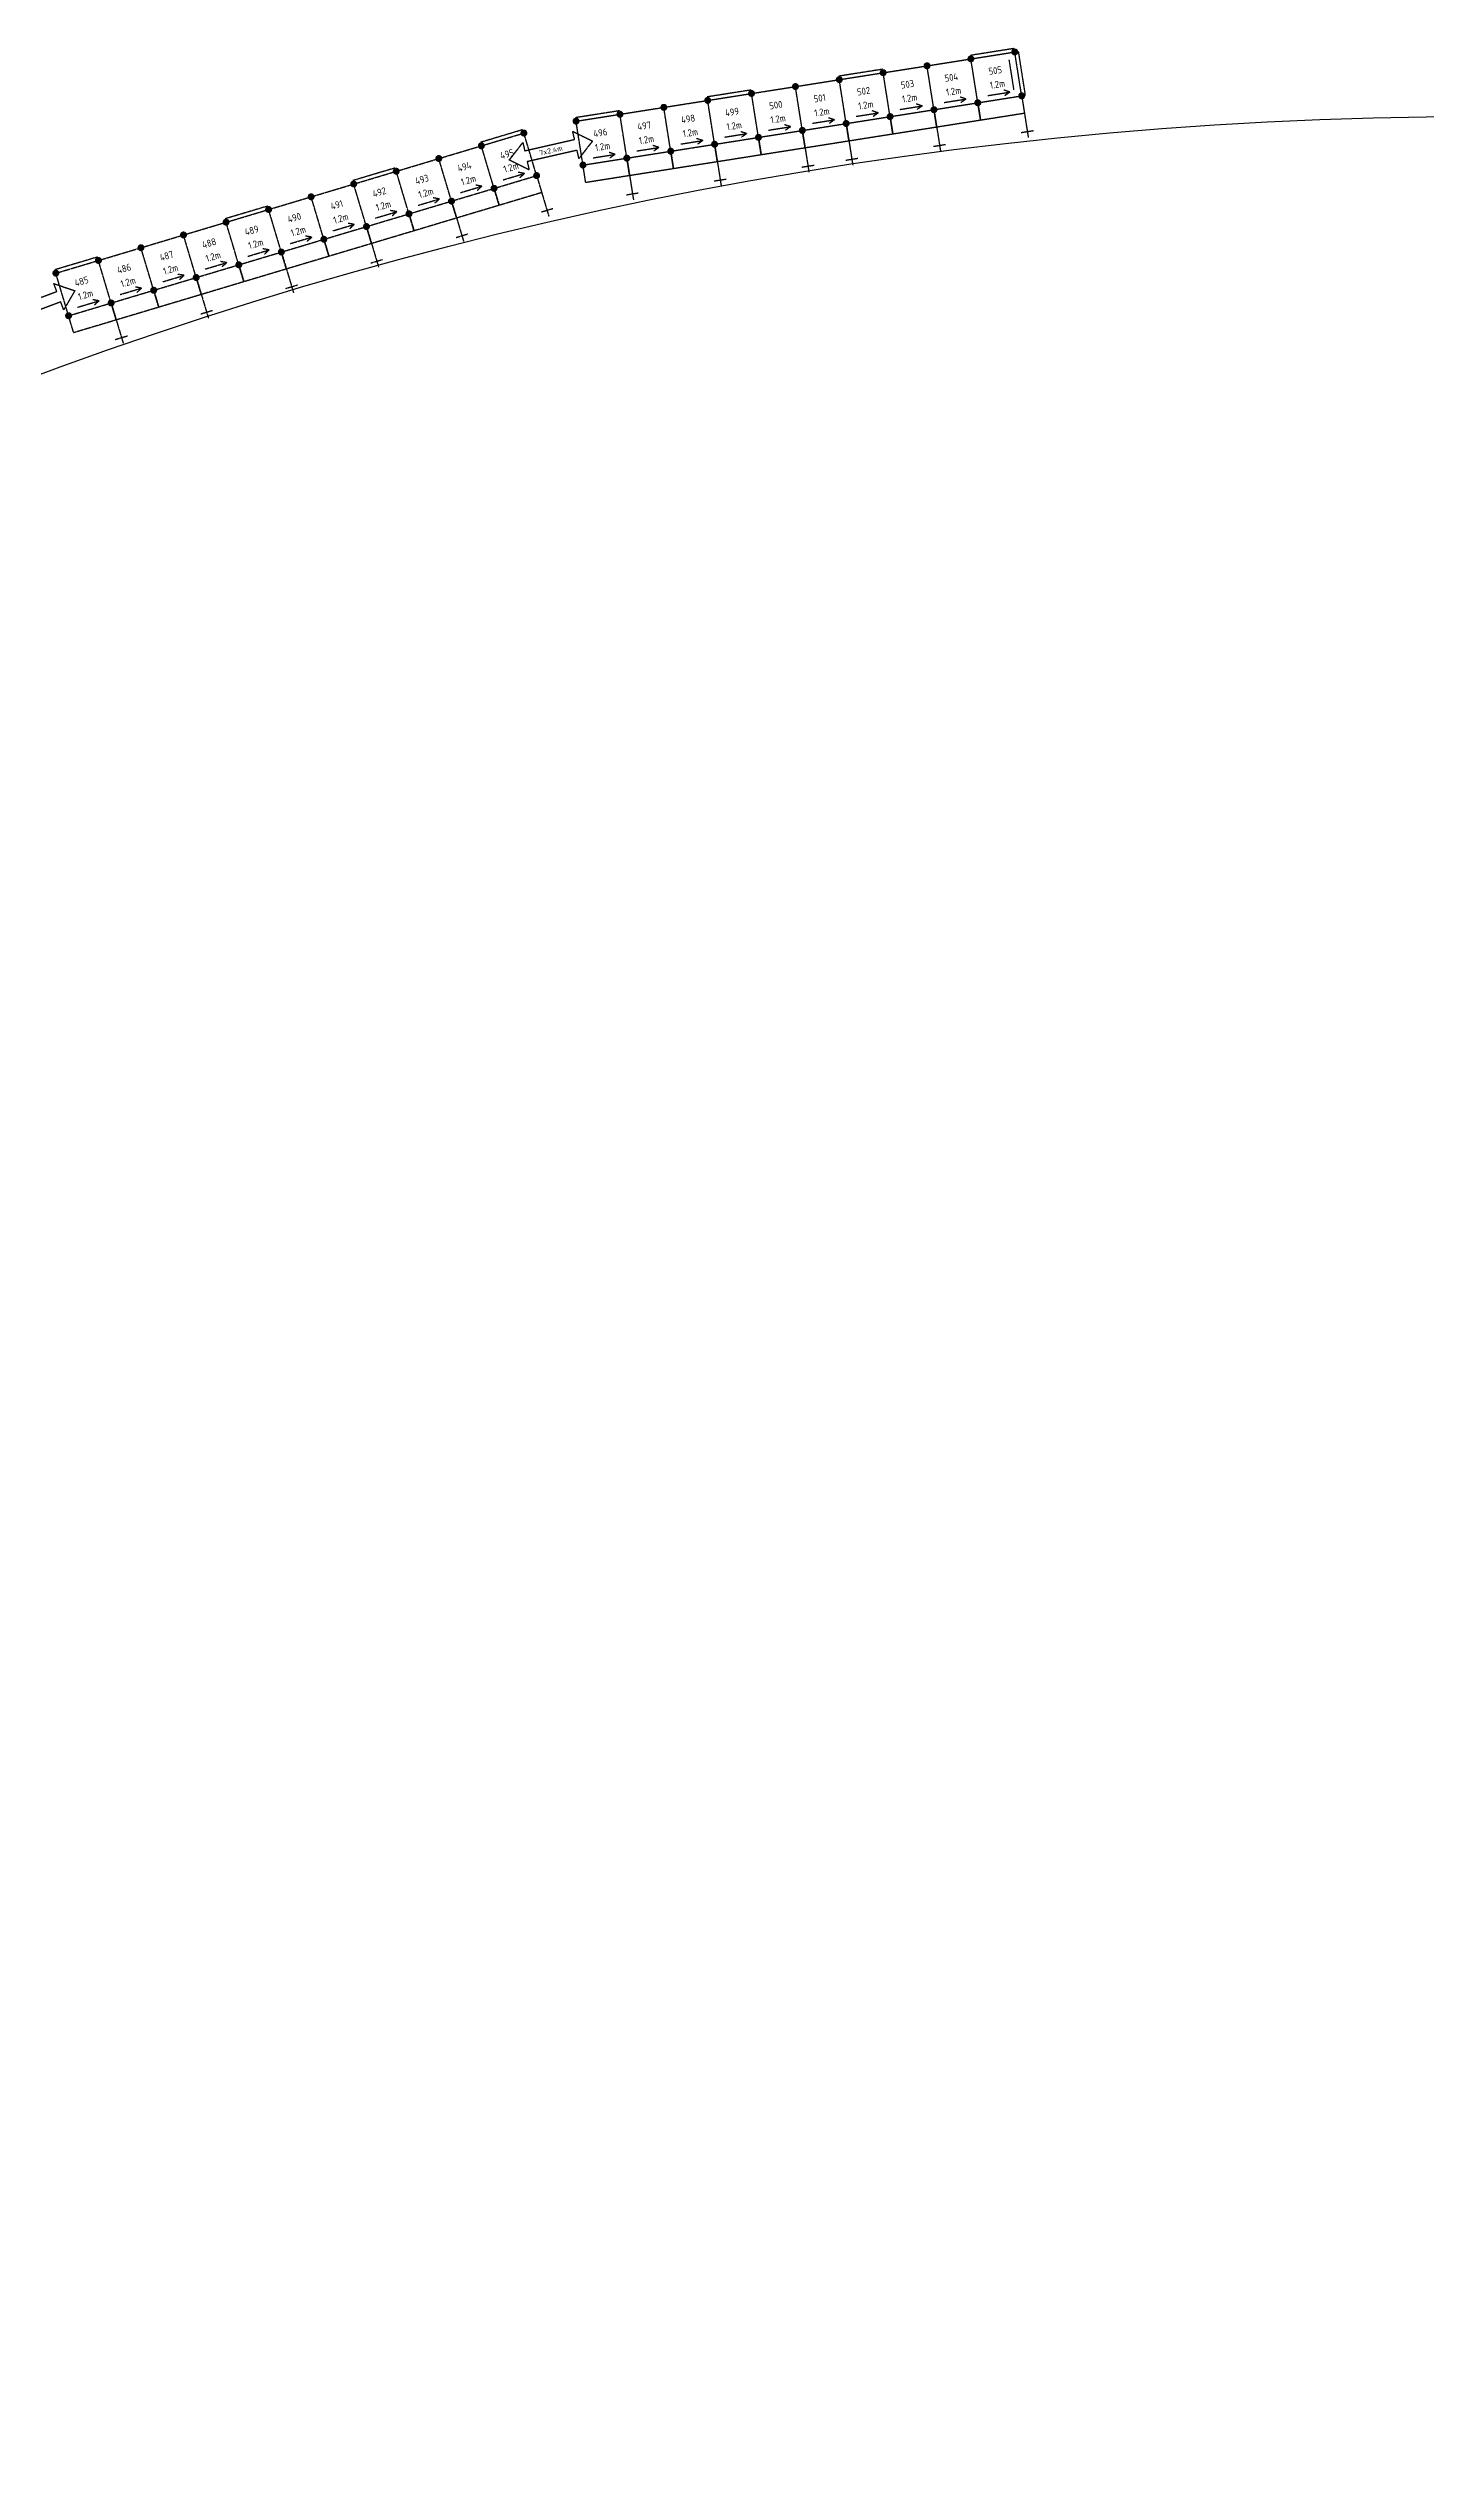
# Model space of a CAD drawing. Header units: millimetres. Extents: x -104667 to 131446, y -104429 to 134339.
# Drawn here: x -27533 to 11873, y 64347 to 133628 of the extents above; entities that cross this region are included whole.
import ezdxf
from ezdxf.enums import TextEntityAlignment as Align

# ---------------------------------------------------------------- set-up
doc = ezdxf.new("R2010")
doc.units = ezdxf.units.MM
doc.linetypes.add('KwikScaf_DASHED', pattern=[3.75, 2.5, -1.25])
doc.linetypes.add('KwikScaf_Line', pattern=[1, 1, 0])
doc.layers.get('0').update_dxf_attribs({"linetype": 'CONTINUOUS'})
doc.layers.add('KwikScaf Schematic', color=7, linetype='CONTINUOUS')
doc.styles.add('KwikScaf ISO', font='isocp.shx')

msp = doc.modelspace()

# ---------------------------------------------------------------- linework, layer by layer
msp.add_circle((13389, 13628), 118057)
at = {"layer": 'KwikScaf Schematic', "color": 1, "linetype": 'KwikScaf_DASHED'}
for p, q in [((-3681, 133033), (-4935, 132835)), ((83, 133627), (-1172, 133429)), ((-68, 133299), (68, 132440)), ((197, 133544), (395, 132289)), ((-7444, 132440), (-8699, 132242)), ((-11208, 131846), (-12462, 131648)), ((-13967, 131305), (-15184, 130941)), ((-17617, 130212), (-18834, 129848)), ((-21267, 129120), (-22484, 128756)), ((-26134, 127663), (-27350, 127299))]:
    msp.add_line(p, q, dxfattribs=at)
at = {"layer": 'KwikScaf Schematic', "color": 1, "linetype": 'KwikScaf_Line'}
for p, q in [((-3665, 132934), (-2411, 133132)), ((-2411, 133132), (-1156, 133330)), ((-2213, 131878), (-2411, 133132)), ((-1156, 133330), (98, 133528)), ((-958, 132076), (-1156, 133330)), ((296, 132274), (98, 133528)), ((-8683, 132143), (-7429, 132341)), ((-7429, 132341), (-6174, 132539)), ((-7231, 131086), (-7429, 132341)), ((-6174, 132539), (-4920, 132737)), ((-5976, 131284), (-6174, 132539)), ((-4920, 132737), (-3665, 132934)), ((-4722, 131482), (-4920, 132737)), ((-3467, 131680), (-3665, 132934)), ((-669, 132282), (-42, 132381)), ((-42, 132381), (-211, 132435)), ((-42, 132381), (-187, 132278)), ((-12447, 131549), (-11192, 131747)), ((-11192, 131747), (-9938, 131945)), ((-10994, 130493), (-11192, 131747)), ((-9938, 131945), (-8683, 132143)), ((-9740, 130691), (-9938, 131945)), ((-8485, 130888), (-8683, 132143)), ((-5060, 131589), (-5229, 131643)), ((-4722, 131482), (-3467, 131680)), ((-4433, 131688), (-3806, 131787)), ((-3806, 131787), (-3975, 131841)), ((-3806, 131787), (-3950, 131684)), ((-3467, 131680), (-2213, 131878)), ((-3467, 131680), (-3388, 131178)), ((-3388, 131178), (-3467, 131680)), ((-3178, 131886), (-2551, 131985)), ((-2551, 131985), (-2720, 132039)), ((-2551, 131985), (-2696, 131882)), ((-2213, 131878), (-958, 132076)), ((-2213, 131878), (-2134, 131376)), ((-2134, 131376), (-2213, 131878)), ((-1924, 132084), (-1297, 132183)), ((-1297, 132183), (-1466, 132237)), ((-1297, 132183), (-1441, 132080)), ((-958, 132076), (296, 132274)), ((-958, 132076), (-879, 131574)), ((-879, 131574), (-958, 132076)), ((375, 131772), (-879, 131574)), ((296, 132274), (375, 131772)), ((375, 131772), (484, 131080)), ((-15155, 130845), (-13938, 131209)), ((-13574, 129993), (-13938, 131209)), ((-12249, 130295), (-12447, 131549)), ((-9451, 130897), (-8824, 130996)), ((-8824, 130996), (-8993, 131049)), ((-8824, 130996), (-8968, 130893)), ((-8485, 130888), (-7231, 131086)), ((-8196, 131095), (-7569, 131194)), ((-7569, 131194), (-7738, 131247)), ((-7569, 131194), (-7714, 131091)), ((-7231, 131086), (-5976, 131284)), ((-7231, 131086), (-7152, 130585)), ((-7152, 130585), (-7231, 131086)), ((-6942, 131293), (-6315, 131392)), ((-6315, 131392), (-6484, 131445)), ((-6315, 131392), (-6459, 131288)), ((-5976, 131284), (-4722, 131482)), ((-5976, 131284), (-5897, 130782)), ((-5897, 130782), (-5976, 131284)), ((-4643, 130980), (-5897, 130782)), ((-5687, 131490), (-5060, 131589)), ((-5060, 131589), (-5205, 131486)), ((-4722, 131482), (-4643, 130980)), ((-4643, 130980), (-4722, 131482)), ((-3388, 131178), (-4643, 130980)), ((-4643, 130980), (-4534, 130289)), ((-2134, 131376), (-3388, 131178)), ((-879, 131574), (-2134, 131376)), ((-2134, 131376), (-2025, 130685)), ((284, 131226), (630, 131280)), ((-17588, 130117), (-16372, 130481)), ((-16372, 130481), (-15155, 130845)), ((-16008, 129264), (-16372, 130481)), ((-14791, 129628), (-15155, 130845)), ((-12249, 130295), (-10994, 130493)), ((-12170, 129793), (-12249, 130295)), ((-11960, 130501), (-11333, 130600)), ((-11333, 130600), (-11502, 130654)), ((-11333, 130600), (-11477, 130497)), ((-10994, 130493), (-9740, 130691)), ((-10994, 130493), (-10915, 129991)), ((-10915, 129991), (-10994, 130493)), ((-10705, 130699), (-10078, 130798)), ((-10078, 130798), (-10247, 130852)), ((-10078, 130798), (-10222, 130695)), ((-9740, 130691), (-8485, 130888)), ((-9740, 130691), (-9661, 130189)), ((-9661, 130189), (-9740, 130691)), ((-8406, 130387), (-9661, 130189)), ((-8485, 130888), (-8406, 130387)), ((-8406, 130387), (-8485, 130888)), ((-7152, 130585), (-8406, 130387)), ((-8406, 130387), (-8297, 129695)), ((-5897, 130782), (-7152, 130585)), ((-5988, 130237), (-5642, 130291)), ((-5897, 130782), (-5788, 130091)), ((-4734, 130434), (-4388, 130489)), ((-2225, 130830), (-1879, 130885)), ((-20022, 129388), (-18805, 129752)), ((-18805, 129752), (-17588, 130117)), ((-18441, 128536), (-18805, 129752)), ((-17224, 128900), (-17588, 130117)), ((-16008, 129264), (-14791, 129628)), ((-15749, 129507), (-15141, 129689)), ((-15141, 129689), (-15315, 129720)), ((-15141, 129689), (-15270, 129568)), ((-14791, 129628), (-13574, 129993)), ((-14791, 129628), (-14645, 129142)), ((-14645, 129142), (-14791, 129628)), ((-14532, 129872), (-13924, 130054)), ((-13924, 130054), (-14099, 130084)), ((-13924, 130054), (-14053, 129932)), ((-13574, 129993), (-13429, 129506)), ((-10915, 129991), (-12170, 129793)), ((-9661, 130189), (-10915, 129991)), ((-10915, 129991), (-10806, 129299)), ((-8497, 129841), (-8151, 129895)), ((-22455, 128660), (-21238, 129024)), ((-21238, 129024), (-20022, 129388)), ((-20874, 127807), (-21238, 129024)), ((-19658, 128172), (-20022, 129388)), ((-18441, 128536), (-17224, 128900)), ((-18182, 128779), (-17574, 128961)), ((-17574, 128961), (-17749, 128992)), ((-17574, 128961), (-17703, 128839)), ((-17224, 128900), (-16008, 129264)), ((-17224, 128900), (-17079, 128413)), ((-17079, 128413), (-17224, 128900)), ((-16966, 129143), (-16357, 129325)), ((-16357, 129325), (-16532, 129356)), ((-16357, 129325), (-16487, 129204)), ((-16008, 129264), (-15862, 128778)), ((-15862, 128778), (-16008, 129264)), ((-14645, 129142), (-15862, 128778)), ((-13429, 129506), (-14645, 129142)), ((-13446, 128953), (-13110, 129053)), ((-13429, 129506), (-13228, 128835)), ((-11006, 129445), (-10660, 129500)), ((-24888, 127931), (-23672, 128296)), ((-23672, 128296), (-22455, 128660)), ((-23308, 127079), (-23672, 128296)), ((-22091, 127443), (-22455, 128660)), ((-20874, 127807), (-19658, 128172)), ((-20616, 128051), (-20007, 128233)), ((-20007, 128233), (-20182, 128263)), ((-20007, 128233), (-20137, 128111)), ((-19658, 128172), (-18441, 128536)), ((-19658, 128172), (-19512, 127685)), ((-19512, 127685), (-19658, 128172)), ((-19399, 128415), (-18791, 128597)), ((-18791, 128597), (-18965, 128627)), ((-18791, 128597), (-18920, 128475)), ((-18441, 128536), (-18295, 128049)), ((-18295, 128049), (-18441, 128536)), ((-17079, 128413), (-18295, 128049)), ((-15862, 128778), (-17079, 128413)), ((-15879, 128224), (-15544, 128325)), ((-15862, 128778), (-15661, 128107)), ((-27322, 127203), (-26105, 127567)), ((-26105, 127567), (-24888, 127931)), ((-25741, 126351), (-26105, 127567)), ((-24524, 126715), (-24888, 127931)), ((-23049, 127322), (-22441, 127504)), ((-22441, 127504), (-22615, 127535)), ((-22441, 127504), (-22570, 127383)), ((-22091, 127443), (-20874, 127807)), ((-21832, 127686), (-21224, 127868)), ((-21224, 127868), (-21399, 127899)), ((-21224, 127868), (-21353, 127747)), ((-20874, 127807), (-20729, 127321)), ((-20729, 127321), (-20874, 127807)), ((-19512, 127685), (-20729, 127321)), ((-18295, 128049), (-19512, 127685)), ((-18312, 127496), (-17977, 127596)), ((-18295, 128049), (-18095, 127379)), ((-26958, 125986), (-27322, 127203)), ((-24874, 126776), (-25049, 126806)), ((-24524, 126715), (-23308, 127079)), ((-24266, 126958), (-23657, 127140)), ((-23657, 127140), (-23832, 127171)), ((-23657, 127140), (-23787, 127018)), ((-23308, 127079), (-22091, 127443)), ((-23308, 127079), (-23162, 126592)), ((-23162, 126592), (-23308, 127079)), ((-21945, 126957), (-23162, 126592)), ((-22091, 127443), (-21945, 126957)), ((-21945, 126957), (-22091, 127443)), ((-20729, 127321), (-21945, 126957)), ((-20746, 126768), (-20410, 126868)), ((-20729, 127321), (-20528, 126650)), ((-26958, 125986), (-25741, 126351)), ((-26699, 126230), (-26091, 126412)), ((-26091, 126412), (-26265, 126442)), ((-26091, 126412), (-26220, 126290)), ((-25741, 126351), (-24524, 126715)), ((-25741, 126351), (-25595, 125864)), ((-25595, 125864), (-25741, 126351)), ((-24379, 126228), (-25595, 125864)), ((-25482, 126594), (-24874, 126776)), ((-24874, 126776), (-25003, 126654)), ((-24524, 126715), (-24379, 126228)), ((-24379, 126228), (-24524, 126715)), ((-23162, 126592), (-24379, 126228)), ((-23179, 126039), (-22844, 126140)), ((-23162, 126592), (-22961, 125922)), ((-26812, 125500), (-26958, 125986)), ((-25595, 125864), (-26812, 125500)), ((-25612, 125311), (-25277, 125411)), ((-25595, 125864), (-25394, 125193))]:
    msp.add_line(p, q, dxfattribs=at)
at = {"layer": 'KwikScaf Schematic', "color": 3, "linetype": 'KwikScaf_Line'}
for p, q in [((-13915, 130703), (-12489, 131028)), ((-12489, 131028), (-12542, 131262)), ((-12542, 131262), (-11977, 130980)), ((-11977, 130980), (-12364, 130482)), ((-14355, 130439), (-13968, 130937)), ((-13791, 130157), (-14355, 130439)), ((-13968, 130937), (-13915, 130703)), ((-12417, 130716), (-13844, 130391)), ((-13844, 130391), (-13791, 130157)), ((-12364, 130482), (-12417, 130716)), ((-27294, 126681), (-27378, 126906)), ((-27378, 126906), (-26780, 126702)), ((-28664, 126168), (-27294, 126681)), ((-27181, 126381), (-28551, 125868)), ((-27097, 126156), (-27181, 126381)), ((-26780, 126702), (-27097, 126156))]:
    msp.add_line(p, q, dxfattribs=at)
at = {"layer": 'KwikScaf Schematic', "color": 1, "linetype": 'KwikScaf_Line', "const_width": 100}
for points in [[(-3673, 132984, -0.198912), (-3636, 132975, -0.198912), (-3616, 132942, -0.198912), (-3625, 132905, -0.198912), (-3657, 132885, -0.198912), (-3695, 132894, -0.198912), (-3715, 132927, -0.198912), (-3706, 132964, -0.198912)], [(-2418, 133182, -0.198912), (-2381, 133173, -0.198912), (-2361, 133140, -0.198912), (-2370, 133103, -0.198912), (-2403, 133083, -0.198912), (-2440, 133092, -0.198912), (-2460, 133125, -0.198912), (-2451, 133162, -0.198912)], [(-1164, 133380, -0.198912), (-1127, 133371, -0.198912), (-1107, 133338, -0.198912), (-1116, 133301, -0.198912), (-1148, 133281, -0.198912), (-1186, 133290, -0.198912), (-1206, 133322, -0.198912), (-1197, 133360, -0.198912)], [(91, 133577, -0.198912), (128, 133568, -0.198912), (148, 133536, -0.198912), (139, 133499, -0.198912), (106, 133479, -0.198912), (69, 133488, -0.198912), (49, 133520, -0.198912), (58, 133557, -0.198912)], [(-7436, 132390, -0.198912), (-7399, 132381, -0.198912), (-7379, 132349, -0.198912), (-7388, 132311, -0.198912), (-7421, 132291, -0.198912), (-7458, 132300, -0.198912), (-7478, 132333, -0.198912), (-7469, 132370, -0.198912)], [(-6182, 132588, -0.198912), (-6145, 132579, -0.198912), (-6125, 132546, -0.198912), (-6134, 132509, -0.198912), (-6166, 132489, -0.198912), (-6204, 132498, -0.198912), (-6223, 132531, -0.198912), (-6215, 132568, -0.198912)], [(-4927, 132786, -0.198912), (-4890, 132777, -0.198912), (-4870, 132744, -0.198912), (-4879, 132707, -0.198912), (-4912, 132687, -0.198912), (-4949, 132696, -0.198912), (-4969, 132729, -0.198912), (-4960, 132766, -0.198912)], [(-11200, 131797, -0.198912), (-11163, 131788, -0.198912), (-11143, 131755, -0.198912), (-11152, 131718, -0.198912), (-11184, 131698, -0.198912), (-11221, 131707, -0.198912), (-11241, 131739, -0.198912), (-11232, 131777, -0.198912)], [(-9945, 131994, -0.198912), (-9908, 131985, -0.198912), (-9888, 131953, -0.198912), (-9897, 131916, -0.198912), (-9930, 131896, -0.198912), (-9967, 131905, -0.198912), (-9987, 131937, -0.198912), (-9978, 131974, -0.198912)], [(-8691, 132192, -0.198912), (-8654, 132183, -0.198912), (-8634, 132151, -0.198912), (-8643, 132114, -0.198912), (-8675, 132094, -0.198912), (-8712, 132102, -0.198912), (-8732, 132135, -0.198912), (-8724, 132172, -0.198912)], [(-3475, 131729, -0.198912), (-3438, 131720, -0.198912), (-3418, 131688, -0.198912), (-3427, 131651, -0.198912), (-3459, 131631, -0.198912), (-3497, 131640, -0.198912), (-3517, 131672, -0.198912), (-3508, 131709, -0.198912)], [(-2221, 131927, -0.198912), (-2183, 131918, -0.198912), (-2163, 131886, -0.198912), (-2172, 131848, -0.198912), (-2205, 131828, -0.198912), (-2242, 131837, -0.198912), (-2262, 131870, -0.198912), (-2253, 131907, -0.198912)], [(-966, 132125, -0.198912), (-929, 132116, -0.198912), (-909, 132083, -0.198912), (-918, 132046, -0.198912), (-950, 132026, -0.198912), (-988, 132035, -0.198912), (-1008, 132068, -0.198912), (-999, 132105, -0.198912)], [(-15169, 130893, -0.198912), (-15131, 130889, -0.198912), (-15107, 130859, -0.198912), (-15111, 130821, -0.198912), (-15141, 130797, -0.198912), (-15179, 130801, -0.198912), (-15203, 130831, -0.198912), (-15199, 130869, -0.198912)], [(-15169, 130893, -0.198912), (-15131, 130889, -0.198912), (-15107, 130859, -0.198912), (-15111, 130821, -0.198912), (-15141, 130797, -0.198912), (-15179, 130801, -0.198912), (-15203, 130831, -0.198912), (-15199, 130869, -0.198912)], [(-13953, 131257, -0.198912), (-13915, 131253, -0.198912), (-13891, 131224, -0.198912), (-13894, 131186, -0.198912), (-13924, 131161, -0.198912), (-13962, 131165, -0.198912), (-13986, 131195, -0.198912), (-13983, 131233, -0.198912)], [(-8493, 130938, -0.198912), (-8456, 130929, -0.198912), (-8436, 130896, -0.198912), (-8445, 130859, -0.198912), (-8477, 130839, -0.198912), (-8515, 130848, -0.198912), (-8535, 130881, -0.198912), (-8526, 130918, -0.198912)], [(-7238, 131136, -0.198912), (-7201, 131127, -0.198912), (-7181, 131094, -0.198912), (-7190, 131057, -0.198912), (-7223, 131037, -0.198912), (-7260, 131046, -0.198912), (-7280, 131079, -0.198912), (-7271, 131116, -0.198912)], [(-5984, 131334, -0.198912), (-5947, 131325, -0.198912), (-5927, 131292, -0.198912), (-5936, 131255, -0.198912), (-5968, 131235, -0.198912), (-6006, 131244, -0.198912), (-6026, 131276, -0.198912), (-6017, 131314, -0.198912)], [(-4730, 131531, -0.198912), (-4692, 131522, -0.198912), (-4672, 131490, -0.198912), (-4681, 131453, -0.198912), (-4714, 131433, -0.198912), (-4751, 131442, -0.198912), (-4771, 131474, -0.198912), (-4762, 131511, -0.198912)], [(-16386, 130529, -0.198912), (-16348, 130525, -0.198912), (-16324, 130495, -0.198912), (-16328, 130457, -0.198912), (-16357, 130433, -0.198912), (-16396, 130437, -0.198912), (-16420, 130467, -0.198912), (-16416, 130505, -0.198912)], [(-16386, 130529, -0.198912), (-16348, 130525, -0.198912), (-16324, 130495, -0.198912), (-16328, 130457, -0.198912), (-16357, 130433, -0.198912), (-16396, 130437, -0.198912), (-16420, 130467, -0.198912), (-16416, 130505, -0.198912)], [(-12256, 130344, -0.198912), (-12219, 130335, -0.198912), (-12199, 130303, -0.198912), (-12208, 130265, -0.198912), (-12241, 130245, -0.198912), (-12278, 130254, -0.198912), (-12298, 130287, -0.198912), (-12289, 130324, -0.198912)], [(-11002, 130542, -0.198912), (-10965, 130533, -0.198912), (-10945, 130500, -0.198912), (-10954, 130463, -0.198912), (-10986, 130443, -0.198912), (-11024, 130452, -0.198912), (-11044, 130485, -0.198912), (-11035, 130522, -0.198912)], [(-9747, 130740, -0.198912), (-9710, 130731, -0.198912), (-9690, 130698, -0.198912), (-9699, 130661, -0.198912), (-9732, 130641, -0.198912), (-9769, 130650, -0.198912), (-9789, 130683, -0.198912), (-9780, 130720, -0.198912)], [(-18819, 129800, -0.198912), (-18781, 129796, -0.198912), (-18757, 129767, -0.198912), (-18761, 129729, -0.198912), (-18791, 129705, -0.198912), (-18829, 129708, -0.198912), (-18853, 129738, -0.198912), (-18849, 129776, -0.198912)], [(-18819, 129800, -0.198912), (-18781, 129796, -0.198912), (-18757, 129767, -0.198912), (-18761, 129729, -0.198912), (-18791, 129705, -0.198912), (-18829, 129708, -0.198912), (-18853, 129738, -0.198912), (-18849, 129776, -0.198912)], [(-17603, 130165, -0.198912), (-17565, 130161, -0.198912), (-17541, 130131, -0.198912), (-17544, 130093, -0.198912), (-17574, 130069, -0.198912), (-17612, 130073, -0.198912), (-17636, 130102, -0.198912), (-17632, 130140, -0.198912)], [(-17603, 130165, -0.198912), (-17565, 130161, -0.198912), (-17541, 130131, -0.198912), (-17544, 130093, -0.198912), (-17574, 130069, -0.198912), (-17612, 130073, -0.198912), (-17636, 130102, -0.198912), (-17632, 130140, -0.198912)], [(-14805, 129676, -0.198912), (-14767, 129672, -0.198912), (-14743, 129643, -0.198912), (-14747, 129605, -0.198912), (-14777, 129580, -0.198912), (-14815, 129584, -0.198912), (-14839, 129614, -0.198912), (-14835, 129652, -0.198912)], [(-14805, 129676, -0.198912), (-14767, 129672, -0.198912), (-14743, 129643, -0.198912), (-14747, 129605, -0.198912), (-14777, 129580, -0.198912), (-14815, 129584, -0.198912), (-14839, 129614, -0.198912), (-14835, 129652, -0.198912)], [(-13589, 130040, -0.198912), (-13551, 130037, -0.198912), (-13526, 130007, -0.198912), (-13530, 129969, -0.198912), (-13560, 129945, -0.198912), (-13598, 129949, -0.198912), (-13622, 129978, -0.198912), (-13618, 130016, -0.198912)], [(-21253, 129072, -0.198912), (-21215, 129068, -0.198912), (-21191, 129038, -0.198912), (-21194, 129000, -0.198912), (-21224, 128976, -0.198912), (-21262, 128980, -0.198912), (-21286, 129010, -0.198912), (-21282, 129048, -0.198912)], [(-21253, 129072, -0.198912), (-21215, 129068, -0.198912), (-21191, 129038, -0.198912), (-21194, 129000, -0.198912), (-21224, 128976, -0.198912), (-21262, 128980, -0.198912), (-21286, 129010, -0.198912), (-21282, 129048, -0.198912)], [(-20036, 129436, -0.198912), (-19998, 129432, -0.198912), (-19974, 129403, -0.198912), (-19978, 129365, -0.198912), (-20007, 129340, -0.198912), (-20046, 129344, -0.198912), (-20070, 129374, -0.198912), (-20066, 129412, -0.198912)], [(-20036, 129436, -0.198912), (-19998, 129432, -0.198912), (-19974, 129403, -0.198912), (-19978, 129365, -0.198912), (-20007, 129340, -0.198912), (-20046, 129344, -0.198912), (-20070, 129374, -0.198912), (-20066, 129412, -0.198912)], [(-17239, 128948, -0.198912), (-17201, 128944, -0.198912), (-17176, 128914, -0.198912), (-17180, 128876, -0.198912), (-17210, 128852, -0.198912), (-17248, 128856, -0.198912), (-17272, 128886, -0.198912), (-17268, 128924, -0.198912)], [(-17239, 128948, -0.198912), (-17201, 128944, -0.198912), (-17176, 128914, -0.198912), (-17180, 128876, -0.198912), (-17210, 128852, -0.198912), (-17248, 128856, -0.198912), (-17272, 128886, -0.198912), (-17268, 128924, -0.198912)], [(-16022, 129312, -0.198912), (-15984, 129308, -0.198912), (-15960, 129279, -0.198912), (-15964, 129240, -0.198912), (-15993, 129216, -0.198912), (-16031, 129220, -0.198912), (-16056, 129250, -0.198912), (-16052, 129288, -0.198912)], [(-16022, 129312, -0.198912), (-15984, 129308, -0.198912), (-15960, 129279, -0.198912), (-15964, 129240, -0.198912), (-15993, 129216, -0.198912), (-16031, 129220, -0.198912), (-16056, 129250, -0.198912), (-16052, 129288, -0.198912)], [(-23686, 128344, -0.198912), (-23648, 128340, -0.198912), (-23624, 128310, -0.198912), (-23628, 128272, -0.198912), (-23657, 128248, -0.198912), (-23695, 128252, -0.198912), (-23720, 128281, -0.198912), (-23716, 128319, -0.198912)], [(-23686, 128344, -0.198912), (-23648, 128340, -0.198912), (-23624, 128310, -0.198912), (-23628, 128272, -0.198912), (-23657, 128248, -0.198912), (-23695, 128252, -0.198912), (-23720, 128281, -0.198912), (-23716, 128319, -0.198912)], [(-22469, 128708, -0.198912), (-22431, 128704, -0.198912), (-22407, 128674, -0.198912), (-22411, 128636, -0.198912), (-22441, 128612, -0.198912), (-22479, 128616, -0.198912), (-22503, 128645, -0.198912), (-22499, 128684, -0.198912)], [(-22469, 128708, -0.198912), (-22431, 128704, -0.198912), (-22407, 128674, -0.198912), (-22411, 128636, -0.198912), (-22441, 128612, -0.198912), (-22479, 128616, -0.198912), (-22503, 128645, -0.198912), (-22499, 128684, -0.198912)], [(-19672, 128219, -0.198912), (-19634, 128216, -0.198912), (-19610, 128186, -0.198912), (-19614, 128148, -0.198912), (-19643, 128124, -0.198912), (-19681, 128128, -0.198912), (-19705, 128157, -0.198912), (-19702, 128195, -0.198912)], [(-19672, 128219, -0.198912), (-19634, 128216, -0.198912), (-19610, 128186, -0.198912), (-19614, 128148, -0.198912), (-19643, 128124, -0.198912), (-19681, 128128, -0.198912), (-19705, 128157, -0.198912), (-19702, 128195, -0.198912)], [(-18455, 128584, -0.198912), (-18417, 128580, -0.198912), (-18393, 128550, -0.198912), (-18397, 128512, -0.198912), (-18427, 128488, -0.198912), (-18465, 128492, -0.198912), (-18489, 128521, -0.198912), (-18485, 128560, -0.198912)], [(-18455, 128584, -0.198912), (-18417, 128580, -0.198912), (-18393, 128550, -0.198912), (-18397, 128512, -0.198912), (-18427, 128488, -0.198912), (-18465, 128492, -0.198912), (-18489, 128521, -0.198912), (-18485, 128560, -0.198912)], [(-26119, 127615, -0.198912), (-26081, 127611, -0.198912), (-26057, 127582, -0.198912), (-26061, 127543, -0.198912), (-26091, 127519, -0.198912), (-26129, 127523, -0.198912), (-26153, 127553, -0.198912), (-26149, 127591, -0.198912)], [(-26119, 127615, -0.198912), (-26081, 127611, -0.198912), (-26057, 127582, -0.198912), (-26061, 127543, -0.198912), (-26091, 127519, -0.198912), (-26129, 127523, -0.198912), (-26153, 127553, -0.198912), (-26149, 127591, -0.198912)], [(-24903, 127979, -0.198912), (-24865, 127975, -0.198912), (-24841, 127946, -0.198912), (-24844, 127908, -0.198912), (-24874, 127884, -0.198912), (-24912, 127887, -0.198912), (-24936, 127917, -0.198912), (-24932, 127955, -0.198912)], [(-24903, 127979, -0.198912), (-24865, 127975, -0.198912), (-24841, 127946, -0.198912), (-24844, 127908, -0.198912), (-24874, 127884, -0.198912), (-24912, 127887, -0.198912), (-24936, 127917, -0.198912), (-24932, 127955, -0.198912)], [(-22105, 127491, -0.198912), (-22067, 127487, -0.198912), (-22043, 127458, -0.198912), (-22047, 127419, -0.198912), (-22077, 127395, -0.198912), (-22115, 127399, -0.198912), (-22139, 127429, -0.198912), (-22135, 127467, -0.198912)], [(-22105, 127491, -0.198912), (-22067, 127487, -0.198912), (-22043, 127458, -0.198912), (-22047, 127419, -0.198912), (-22077, 127395, -0.198912), (-22115, 127399, -0.198912), (-22139, 127429, -0.198912), (-22135, 127467, -0.198912)], [(-20889, 127855, -0.198912), (-20851, 127851, -0.198912), (-20826, 127822, -0.198912), (-20830, 127784, -0.198912), (-20860, 127759, -0.198912), (-20898, 127763, -0.198912), (-20922, 127793, -0.198912), (-20918, 127831, -0.198912)], [(-20889, 127855, -0.198912), (-20851, 127851, -0.198912), (-20826, 127822, -0.198912), (-20830, 127784, -0.198912), (-20860, 127759, -0.198912), (-20898, 127763, -0.198912), (-20922, 127793, -0.198912), (-20918, 127831, -0.198912)], [(-27336, 127251, -0.198912), (-27298, 127247, -0.198912), (-27274, 127217, -0.198912), (-27278, 127179, -0.198912), (-27307, 127155, -0.198912), (-27345, 127159, -0.198912), (-27370, 127189, -0.198912), (-27366, 127227, -0.198912)], [(-24539, 126763, -0.198912), (-24500, 126759, -0.198912), (-24476, 126729, -0.198912), (-24480, 126691, -0.198912), (-24510, 126667, -0.198912), (-24548, 126671, -0.198912), (-24572, 126700, -0.198912), (-24568, 126739, -0.198912)], [(-24539, 126763, -0.198912), (-24500, 126759, -0.198912), (-24476, 126729, -0.198912), (-24480, 126691, -0.198912), (-24510, 126667, -0.198912), (-24548, 126671, -0.198912), (-24572, 126700, -0.198912), (-24568, 126739, -0.198912)], [(-23322, 127127, -0.198912), (-23284, 127123, -0.198912), (-23260, 127093, -0.198912), (-23264, 127055, -0.198912), (-23293, 127031, -0.198912), (-23331, 127035, -0.198912), (-23355, 127065, -0.198912), (-23352, 127103, -0.198912)], [(-23322, 127127, -0.198912), (-23284, 127123, -0.198912), (-23260, 127093, -0.198912), (-23264, 127055, -0.198912), (-23293, 127031, -0.198912), (-23331, 127035, -0.198912), (-23355, 127065, -0.198912), (-23352, 127103, -0.198912)], [(-25755, 126398, -0.198912), (-25717, 126395, -0.198912), (-25693, 126365, -0.198912), (-25697, 126327, -0.198912), (-25727, 126303, -0.198912), (-25765, 126307, -0.198912), (-25789, 126336, -0.198912), (-25785, 126374, -0.198912)], [(-25755, 126398, -0.198912), (-25717, 126395, -0.198912), (-25693, 126365, -0.198912), (-25697, 126327, -0.198912), (-25727, 126303, -0.198912), (-25765, 126307, -0.198912), (-25789, 126336, -0.198912), (-25785, 126374, -0.198912)], [(-26972, 126034, -0.198912), (-26934, 126030, -0.198912), (-26910, 126001, -0.198912), (-26914, 125963, -0.198912), (-26943, 125938, -0.198912), (-26981, 125942, -0.198912), (-27005, 125972, -0.198912), (-27002, 126010, -0.198912)]]:
    msp.add_lwpolyline(points, format="xyb", close=True, dxfattribs=at)
at = {"layer": 'KwikScaf Schematic', "color": 1, "linetype": 'KwikScaf_Line'}
for points in [[(-3673, 132984, 100, 100, -0.198912), (-3636, 132975, 100, 100, -0.198912), (-3616, 132942, 100, 100, -0.198912), (-3625, 132905, 100, 100, -0.198912), (-3657, 132885, 100, 100, -0.198912), (-3695, 132894, 100, 100, -0.198912), (-3715, 132927, 100, 100, -0.198912), (-3706, 132964, 100, 100, -0.198912)], [(-2418, 133182, 100, 100, -0.198912), (-2381, 133173, 100, 100, -0.198912), (-2361, 133140, 100, 100, -0.198912), (-2370, 133103, 100, 100, -0.198912), (-2403, 133083, 100, 100, -0.198912), (-2440, 133092, 100, 100, -0.198912), (-2460, 133125, 100, 100, -0.198912), (-2451, 133162, 100, 100, -0.198912)], [(-1164, 133380, 100, 100, -0.198912), (-1127, 133371, 100, 100, -0.198912), (-1107, 133338, 100, 100, -0.198912), (-1116, 133301, 100, 100, -0.198912), (-1148, 133281, 100, 100, -0.198912), (-1186, 133290, 100, 100, -0.198912), (-1206, 133322, 100, 100, -0.198912), (-1197, 133360, 100, 100, -0.198912)], [(-7436, 132390, 100, 100, -0.198912), (-7399, 132381, 100, 100, -0.198912), (-7379, 132349, 100, 100, -0.198912), (-7388, 132311, 100, 100, -0.198912), (-7421, 132291, 100, 100, -0.198912), (-7458, 132300, 100, 100, -0.198912), (-7478, 132333, 100, 100, -0.198912), (-7469, 132370, 100, 100, -0.198912)], [(-6182, 132588, 100, 100, -0.198912), (-6145, 132579, 100, 100, -0.198912), (-6125, 132546, 100, 100, -0.198912), (-6134, 132509, 100, 100, -0.198912), (-6166, 132489, 100, 100, -0.198912), (-6204, 132498, 100, 100, -0.198912), (-6223, 132531, 100, 100, -0.198912), (-6215, 132568, 100, 100, -0.198912)], [(-4927, 132786, 100, 100, -0.198912), (-4890, 132777, 100, 100, -0.198912), (-4870, 132744, 100, 100, -0.198912), (-4879, 132707, 100, 100, -0.198912), (-4912, 132687, 100, 100, -0.198912), (-4949, 132696, 100, 100, -0.198912), (-4969, 132729, 100, 100, -0.198912), (-4960, 132766, 100, 100, -0.198912)], [(288, 132323, 100, 100, -0.198912), (326, 132314, 100, 100, -0.198912), (346, 132281, 100, 100, -0.198912), (337, 132244, 100, 100, -0.198912), (304, 132224, 100, 100, -0.198912), (267, 132233, 100, 100, -0.198912), (247, 132266, 100, 100, -0.198912), (256, 132303, 100, 100, -0.198912)], [(-12454, 131599, 100, 100, -0.198912), (-12417, 131590, 100, 100, -0.198912), (-12397, 131557, 100, 100, -0.198912), (-12406, 131520, 100, 100, -0.198912), (-12439, 131500, 100, 100, -0.198912), (-12476, 131509, 100, 100, -0.198912), (-12496, 131542, 100, 100, -0.198912), (-12487, 131579, 100, 100, -0.198912)], [(-11200, 131797, 100, 100, -0.198912), (-11163, 131788, 100, 100, -0.198912), (-11143, 131755, 100, 100, -0.198912), (-11152, 131718, 100, 100, -0.198912), (-11184, 131698, 100, 100, -0.198912), (-11221, 131707, 100, 100, -0.198912), (-11241, 131739, 100, 100, -0.198912), (-11232, 131777, 100, 100, -0.198912)], [(-9945, 131994, 100, 100, -0.198912), (-9908, 131985, 100, 100, -0.198912), (-9888, 131953, 100, 100, -0.198912), (-9897, 131916, 100, 100, -0.198912), (-9930, 131896, 100, 100, -0.198912), (-9967, 131905, 100, 100, -0.198912), (-9987, 131937, 100, 100, -0.198912), (-9978, 131974, 100, 100, -0.198912)], [(-8691, 132192, 100, 100, -0.198912), (-8654, 132183, 100, 100, -0.198912), (-8634, 132151, 100, 100, -0.198912), (-8643, 132114, 100, 100, -0.198912), (-8675, 132094, 100, 100, -0.198912), (-8712, 132102, 100, 100, -0.198912), (-8732, 132135, 100, 100, -0.198912), (-8724, 132172, 100, 100, -0.198912)], [(-3475, 131729, 100, 100, -0.198912), (-3438, 131720, 100, 100, -0.198912), (-3418, 131688, 100, 100, -0.198912), (-3427, 131651, 100, 100, -0.198912), (-3459, 131631, 100, 100, -0.198912), (-3497, 131640, 100, 100, -0.198912), (-3517, 131672, 100, 100, -0.198912), (-3508, 131709, 100, 100, -0.198912)], [(-2221, 131927, 100, 100, -0.198912), (-2183, 131918, 100, 100, -0.198912), (-2163, 131886, 100, 100, -0.198912), (-2172, 131848, 100, 100, -0.198912), (-2205, 131828, 100, 100, -0.198912), (-2242, 131837, 100, 100, -0.198912), (-2262, 131870, 100, 100, -0.198912), (-2253, 131907, 100, 100, -0.198912)], [(-966, 132125, 100, 100, -0.198912), (-929, 132116, 100, 100, -0.198912), (-909, 132083, 100, 100, -0.198912), (-918, 132046, 100, 100, -0.198912), (-950, 132026, 100, 100, -0.198912), (-988, 132035, 100, 100, -0.198912), (-1008, 132068, 100, 100, -0.198912), (-999, 132105, 100, 100, -0.198912)], [(-8493, 130938, 100, 100, -0.198912), (-8456, 130929, 100, 100, -0.198912), (-8436, 130896, 100, 100, -0.198912), (-8445, 130859, 100, 100, -0.198912), (-8477, 130839, 100, 100, -0.198912), (-8515, 130848, 100, 100, -0.198912), (-8535, 130881, 100, 100, -0.198912), (-8526, 130918, 100, 100, -0.198912)], [(-7238, 131136, 100, 100, -0.198912), (-7201, 131127, 100, 100, -0.198912), (-7181, 131094, 100, 100, -0.198912), (-7190, 131057, 100, 100, -0.198912), (-7223, 131037, 100, 100, -0.198912), (-7260, 131046, 100, 100, -0.198912), (-7280, 131079, 100, 100, -0.198912), (-7271, 131116, 100, 100, -0.198912)], [(-5984, 131334, 100, 100, -0.198912), (-5947, 131325, 100, 100, -0.198912), (-5927, 131292, 100, 100, -0.198912), (-5936, 131255, 100, 100, -0.198912), (-5968, 131235, 100, 100, -0.198912), (-6006, 131244, 100, 100, -0.198912), (-6026, 131276, 100, 100, -0.198912), (-6017, 131314, 100, 100, -0.198912)], [(-4730, 131531, 100, 100, -0.198912), (-4692, 131522, 100, 100, -0.198912), (-4672, 131490, 100, 100, -0.198912), (-4681, 131453, 100, 100, -0.198912), (-4714, 131433, 100, 100, -0.198912), (-4751, 131442, 100, 100, -0.198912), (-4771, 131474, 100, 100, -0.198912), (-4762, 131511, 100, 100, -0.198912)], [(-11002, 130542, 100, 100, -0.198912), (-10965, 130533, 100, 100, -0.198912), (-10945, 130500, 100, 100, -0.198912), (-10954, 130463, 100, 100, -0.198912), (-10986, 130443, 100, 100, -0.198912), (-11024, 130452, 100, 100, -0.198912), (-11044, 130485, 100, 100, -0.198912), (-11035, 130522, 100, 100, -0.198912)], [(-9747, 130740, 100, 100, -0.198912), (-9710, 130731, 100, 100, -0.198912), (-9690, 130698, 100, 100, -0.198912), (-9699, 130661, 100, 100, -0.198912), (-9732, 130641, 100, 100, -0.198912), (-9769, 130650, 100, 100, -0.198912), (-9789, 130683, 100, 100, -0.198912), (-9780, 130720, 100, 100, -0.198912)]]:
    msp.add_lwpolyline(points, format="xyseb", close=True, dxfattribs=at)

# ---------------------------------------------------------------- texts
at = {"layer": 'KwikScaf Schematic', "style": 'KwikScaf ISO'}
for s, height, rotation, p in [('505', 200, 8.96367, (-461, 132999)), ('501', 200, 8.96367, (-5479, 132208)), ('502', 200, 8.96367, (-4225, 132406)), ('503', 200, 8.96367, (-2970, 132604)), ('504', 200, 8.96367, (-1716, 132802)), ('1.2m', 200, 8.96367, (-1653, 132406)), ('1.2m', 200, 8.96367, (-399, 132604)), ('498', 200, 8.96367, (-9243, 131614)), ('499', 200, 8.96367, (-7988, 131812)), ('500', 200, 8.96367, (-6734, 132010)), ('1.2m', 200, 8.96367, (-6671, 131615)), ('1.2m', 200, 8.96367, (-5417, 131813)), ('1.2m', 200, 8.96367, (-4162, 132011)), ('1.2m', 200, 8.96367, (-2908, 132209)), ('496', 200, 8.96367, (-11752, 131219)), ('497', 200, 8.96367, (-10497, 131416)), ('1.2m', 200, 8.96367, (-10435, 131021)), ('1.2m', 200, 8.96367, (-9180, 131219)), ('1.2m', 200, 8.96367, (-7926, 131417)), ('494', 200, 16.66489, (-15639, 130246)), ('495', 200, 16.66489, (-14422, 130610)), ('1.2m', 200, 16.66489, (-14307, 130227)), ('7x2.4m', 150, 12.83183, (-13166, 130710)), ('1.2m', 200, 8.96367, (-11689, 130823)), ('492', 200, 16.66489, (-18072, 129518)), ('493', 200, 16.66489, (-16855, 129882)), ('1.2m', 200, 16.66489, (-16741, 129499)), ('1.2m', 200, 16.66489, (-15524, 129863)), ('490', 200, 16.66489, (-20505, 128789)), ('491', 200, 16.66489, (-19289, 129154)), ('1.2m', 200, 16.66489, (-19174, 128770)), ('1.2m', 200, 16.66489, (-17957, 129135)), ('488', 200, 16.66489, (-22939, 128061)), ('489', 200, 16.66489, (-21722, 128425)), ('1.2m', 200, 16.66489, (-20391, 128406)), ('487', 200, 16.66489, (-24155, 127697)), ('1.2m', 200, 16.66489, (-22824, 127678)), ('1.2m', 200, 16.66489, (-21607, 128042)), ('485', 200, 16.66489, (-26589, 126968)), ('486', 200, 16.66489, (-25372, 127333)), ('1.2m', 200, 16.66489, (-25257, 126949)), ('1.2m', 200, 16.66489, (-24041, 127314)), ('1.2m', 200, 16.66489, (-26474, 126585))]:
    msp.add_text(s, height=height, rotation=rotation, dxfattribs=at).set_placement(p, align=Align.MIDDLE_CENTER)

doc.saveas('drawing.dxf')
